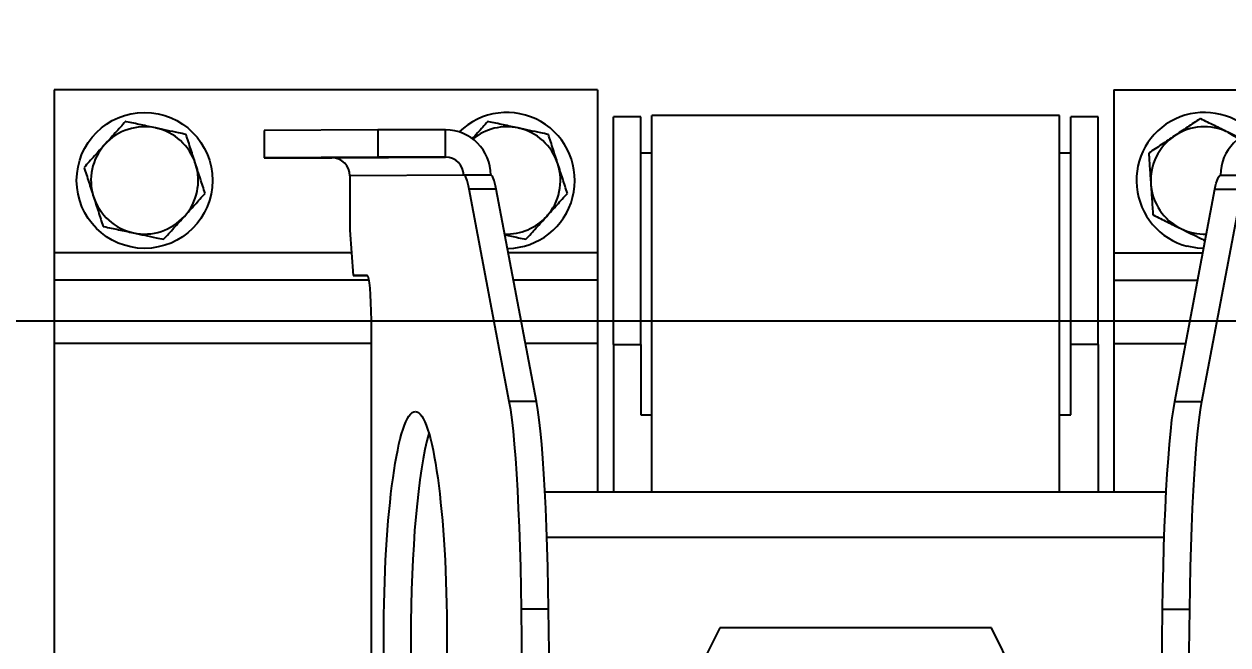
# Model space of a CAD drawing. Header units: millimetres. Extents: x -939 to 77961, y -54291 to 1503.
# Drawn here: x 33661.4 to 33927.2, y -10145.8 to -10008.8 of the extents above; entities that cross this region are included whole.
import ezdxf

# ---------------------------------------------------------------- set-up
doc = ezdxf.new("R2010")
doc.units = ezdxf.units.MM
doc.layers.add('01-Dimension', color=4, linetype='Continuous')
doc.styles.add('GreenexSolar', font='gbeitc.shx', dxfattribs={"width": 0.8, "height": 563.571429})
doc.dimstyles.new('GreenexSolar', dxfattribs={"dimtxt": 3, "dimasz": 1, "dimexe": 0.18, "dimexo": 0.0625, "dimgap": 0.09, "dimtad": 1, "dimtih": 1, "dimtoh": 1, "dimdec": 0, "dimzin": 0, "dimdsep": 46, "dimtxsty": 'GreenexSolar', "dimblk": 'ARCHTICK', "dimcen": 0.09, "dimclrd": 4, "dimclre": 4, "dimclrt": 3, "dimadec": 0, "dimazin": 0, "dimtfac": 1, "dimtdec": 4, "dimtofl": 0, "dimtmove": 0, "dimatfit": 3, "dimfxl": 1, "dimtolj": 1, "dimtzin": 0, "dimarcsym": 0})

# ---------------------------------------------------------------- blocks, each defined once
blk = doc.blocks.new('*U104')
at = {"color": 7, "linetype": 'Continuous', "lineweight": 25}
for p, q in [((-57, 121), (-177, 121)), ((-177, 121), (-177, 85)), ((-57, 121), (-57, 85)), ((57, 121), (57, 85)), ((57, 121), (177, 121)), ((-47.44, 115), (-53.44, 115)), ((-53.44, 64.81), (-53.44, 115)), ((-47.44, 64.81), (-47.44, 115)), ((45, 115.3), (-45, 115.3)), ((-45, 32.23), (-45, 115.3)), ((45, 32.23), (45, 115.3)), ((53.56, 115), (47.56, 115)), ((47.56, 64.81), (47.56, 115)), ((53.56, 64.81), (53.56, 115)), ((-105.5, 112.15), (-130.61, 112)), ((-130.61, 112), (-130.61, 106)), ((-105.5, 112.15), (-105.5, 106.15)), ((-90.54, 112.15), (-105.5, 112.15)), ((-90.54, 106.15), (-90.54, 112.15)), ((84.99, 110.26), (82.21, 111.63)), ((-45, 107), (-47.44, 107)), ((47.56, 107), (45, 107)), ((-105.5, 106.15), (-130.61, 106)), ((-130.61, 106), (-115.65, 106)), ((-115.65, 106), (-90.54, 106.15)), ((-90.54, 106.15), (-105.5, 106.15)), ((-86.55, 102.15), (-111.66, 102)), ((-111.66, 102), (-111.66, 90)), ((-80.56, 102.15), (-86.55, 102.15)), ((80.56, 102.15), (86.55, 102.15)), ((-76.46, 52.22), (-85.34, 99.08)), ((-79.35, 99.08), (-85.34, 99.08)), ((-70.47, 52.22), (-79.35, 99.08)), ((70.47, 52.22), (79.35, 99.08)), ((76.46, 52.22), (85.34, 99.08)), ((79.35, 99.08), (85.34, 99.08)), ((-111.66, 90), (-110.96, 80)), ((-177, 85), (-177, 79)), ((-57, 85), (-57, 79)), ((57, 85), (57, 79)), ((-110.96, 80), (-107.82, 80.02)), ((-107.77, 80), (-110.96, 80)), ((-107.48, 79), (-177, 79)), ((-177, 79), (-177, 65)), ((-57, 79), (-75.55, 79)), ((-57, 79), (-57, 65)), ((57, 79), (57, 65)), ((57, 79), (75.55, 79)), ((-106.99, 68.03), (-106.99, -67.97)), ((-177, 65), (-177, -65)), ((-57, 65), (-57, 32.23)), ((-53.44, 64.81), (-47.44, 64.81)), ((-53.44, 64.81), (-53.44, 32.23)), ((-47.44, 64.81), (-47.44, 49.23)), ((53.56, 64.81), (47.56, 64.81)), ((47.56, 49.23), (47.56, 64.81)), ((53.56, 64.81), (53.56, 32.23)), ((57, 65), (57, 32.23)), ((-70.47, 52.22), (-76.46, 52.22)), ((70.47, 52.22), (76.46, 52.22)), ((-47.44, 49.23), (-45, 49.23)), ((45, 49.23), (47.56, 49.23)), ((-68.59, 32.23), (68.59, 32.23)), ((-73.31, -32.46), (-73.78, 6.35)), ((-67.8, 6.35), (-73.78, 6.35)), ((-67.32, -32.46), (-67.8, 6.35)), ((67.32, -32.46), (67.8, 6.35)), ((67.8, 6.35), (73.78, 6.35)), ((73.31, -32.46), (73.78, 6.35)), ((-30, 2.23), (-40, -17.77)), ((30, 2.23), (-30, 2.23)), ((40, -17.77), (30, 2.23))]:
    blk.add_line(p, q, dxfattribs=at)
at = {"color": 8, "linetype": 'Continuous', "lineweight": 25}
for p, q in [((-111.31, 85), (-177, 85)), ((-57, 85), (-76.69, 85)), ((57, 85), (76.69, 85)), ((-106.99, 65), (-177, 65)), ((-57, 65), (-72.9, 65)), ((57, 65), (72.9, 65)), ((-68.16, 22.23), (68.16, 22.23))]:
    blk.add_line(p, q, dxfattribs=at)
at = {"color": 7, "linetype": 'Continuous', "lineweight": 25, "flags": 128}
for points in [[(82.21, 111.63), (83.55, 110.85), (84.53, 110.13)], [(-85.34, 99.08), (-85.49, 99.79), (-85.63, 100.42), (-85.78, 100.95), (-85.93, 101.38), (-86.09, 101.72), (-86.24, 101.96), (-86.39, 102.11), (-86.55, 102.15)], [(-79.35, 99.08), (-79.5, 99.79), (-79.65, 100.42), (-79.8, 100.95), (-79.95, 101.38), (-80.1, 101.72), (-80.25, 101.96), (-80.41, 102.11), (-80.56, 102.15)], [(79.35, 99.08), (79.5, 99.79), (79.65, 100.42), (79.8, 100.95), (79.95, 101.38), (80.1, 101.72), (80.25, 101.96), (80.41, 102.11), (80.56, 102.15)], [(76.88, 86), (75.5, 86.07), (73.24, 86.48)], [(-107.82, 80.02), (-107.68, 79.84), (-107.54, 79.3), (-107.4, 78.41), (-107.28, 77.22), (-107.18, 75.74), (-107.1, 74.02), (-107.04, 72.13), (-107, 70.11), (-106.99, 68.03)], [(-73.78, 6.35), (-73.86, 11.06), (-73.95, 15.66), (-74.08, 20.14), (-74.22, 24.46), (-74.4, 28.6), (-74.59, 32.53), (-74.81, 36.22), (-75.04, 39.65), (-75.29, 42.8), (-75.56, 45.65), (-75.85, 48.18), (-76.15, 50.38), (-76.46, 52.22)], [(-67.8, 6.35), (-67.87, 11.06), (-67.97, 15.66), (-68.09, 20.14), (-68.24, 24.46), (-68.41, 28.6), (-68.6, 32.53), (-68.82, 36.22), (-69.06, 39.65), (-69.31, 42.8), (-69.58, 45.65), (-69.86, 48.18), (-70.16, 50.38), (-70.47, 52.22)], [(67.8, 6.35), (67.87, 11.06), (67.97, 15.66), (68.09, 20.14), (68.24, 24.46), (68.41, 28.6), (68.6, 32.53), (68.82, 36.22), (69.06, 39.65), (69.31, 42.8), (69.58, 45.65), (69.86, 48.18), (70.16, 50.38), (70.47, 52.22)], [(73.78, 6.35), (73.86, 11.06), (73.95, 15.66), (74.08, 20.14), (74.22, 24.46), (74.4, 28.6), (74.59, 32.53), (74.81, 36.22), (75.04, 39.65), (75.29, 42.8), (75.56, 45.65), (75.85, 48.18), (76.15, 50.38), (76.46, 52.22)]]:
    blk.add_lwpolyline(points, dxfattribs=at)
at = {"color": 7, "linetype": 'Continuous', "lineweight": 25}
blk.add_circle((-157, 101), 15, dxfattribs=at)
for centre, radius, start, end in [((-77, 101), 15, 270.9526, 134.5611), ((77, 101), 15, 45.4389, 255.4897), ((-157, 101), 11.84, 77.9329, 137.9329), ((-157, 101), 11.83, 17.9329, 77.9329), ((-90.55, 102.17), 9.99, 359.9305, 89.928), ((-77, 101), 11.84, 77.9329, 129.4822), ((-77, 101), 11.83, 17.9329, 77.9329), ((77, 101), 11.83, 63.875, 123.875), ((90.55, 102.17), 9.99, 90.072, 180.0695), ((77, 101), 11.83, 123.875, 183.875), ((-157, 101), 11.84, 137.9329, 197.9329), ((-157, 101), 11.84, 317.9329, 17.9329), ((-115.65, 102), 4, 359.9305, 89.928), ((-90.54, 102.16), 4, 359.9305, 89.928), ((-77, 101), 11.84, 317.9329, 17.9329), ((77, 101), 11.83, 183.875, 243.875), ((-157, 101), 11.83, 197.9329, 257.9329), ((-157, 101), 11.84, 257.9329, 317.9329), ((-77, 101), 11.84, 267.6873, 317.9329), ((77, 101), 11.84, 243.875, 272.3127)]:
    blk.add_arc(centre, radius, start, end, dxfattribs=at)
blk.add_ellipse((-97.22, 0), major_axis=(0.01, 50), ratio=0.139513, dxfattribs=at)
blk.add_ellipse((-91.23, 0), major_axis=(0.01, 50), ratio=0.139513, start_param=0.443421, end_param=2.698198, dxfattribs=at)
for points, knots in [([(76.08, 114.63), (75.14, 114.01), (73.26, 112.75), (71.36, 111.47), (70.4, 110.83)], [0, 0, 0, 0, 0.4981128, 1, 1, 1, 1]), ([(82.21, 111.63), (81.21, 112.11), (79.21, 113.1), (77.17, 114.1), (76.13, 114.61), (76.08, 114.63)], [0, 0, 0, 0, 0.484448, 0.973031, 1, 1, 1, 1]), ([(-161.21, 114), (-161.96, 113.17), (-163.48, 111.49), (-165.01, 109.78), (-165.79, 108.93)], [0, 0, 0, 0, 0.498113, 1, 1, 1, 1]), ([(-154.53, 112.57), (-155.61, 112.81), (-157.79, 113.27), (-160.01, 113.75), (-161.15, 113.99), (-161.21, 114)], [0, 0, 0, 0, 0.484448, 0.973031, 1, 1, 1, 1]), ([(-147.84, 111.15), (-148.4, 111.26), (-150.61, 111.74), (-152.85, 112.22), (-154.53, 112.57)], [0, 0, 0, 0, 0.253067, 1, 1, 1, 1]), ([(-81.21, 114), (-81.96, 113.17), (-83.13, 111.87), (-84.31, 110.56), (-84.73, 110.1)], [0, 0, 0, 0, 0.64661, 1, 1, 1, 1]), ([(-74.53, 112.57), (-75.61, 112.81), (-77.79, 113.27), (-80.01, 113.75), (-81.15, 113.99), (-81.21, 114)], [0, 0, 0, 0, 0.484448, 0.973031, 1, 1, 1, 1]), ([(-67.84, 111.15), (-68.4, 111.26), (-70.61, 111.74), (-72.85, 112.22), (-74.53, 112.57)], [0, 0, 0, 0, 0.253067, 1, 1, 1, 1]), ([(-145.74, 104.64), (-146.09, 105.73), (-146.8, 107.91), (-147.49, 110.06), (-147.84, 111.15)], [0, 0, 0, 0, 0.497781, 1, 1, 1, 1]), ([(-65.74, 104.64), (-66.09, 105.73), (-66.8, 107.91), (-67.49, 110.06), (-67.84, 111.15)], [0, 0, 0, 0, 0.497781, 1, 1, 1, 1]), ([(70.4, 110.83), (69.46, 110.19), (67.55, 108.91), (65.67, 107.65), (64.73, 107.02)], [0, 0, 0, 0, 0.497781, 1, 1, 1, 1]), ([(-165.79, 108.93), (-166.55, 108.08), (-168.09, 106.38), (-169.6, 104.7), (-170.36, 103.86)], [0, 0, 0, 0, 0.497781, 1, 1, 1, 1]), ([(64.73, 107.02), (64.81, 105.89), (64.96, 103.64), (65.11, 101.35), (65.19, 100.2)], [0, 0, 0, 0, 0.498113, 1, 1, 1, 1]), ([(-170.36, 103.86), (-170.02, 102.78), (-169.32, 100.63), (-168.61, 98.45), (-168.26, 97.36)], [0, 0, 0, 0, 0.498113, 1, 1, 1, 1]), ([(-143.64, 98.14), (-143.98, 99.22), (-144.68, 101.37), (-145.39, 103.55), (-145.74, 104.64)], [0, 0, 0, 0, 0.498113, 1, 1, 1, 1]), ([(-63.64, 98.14), (-63.98, 99.22), (-64.68, 101.37), (-65.39, 103.55), (-65.74, 104.64)], [0, 0, 0, 0, 0.498113, 1, 1, 1, 1]), ([(65.19, 100.2), (65.27, 99.06), (65.42, 96.77), (65.58, 94.52), (65.65, 93.38)], [0, 0, 0, 0, 0.497781, 1, 1, 1, 1]), ([(-168.26, 97.36), (-167.91, 96.27), (-167.2, 94.09), (-166.51, 91.94), (-166.16, 90.85)], [0, 0, 0, 0, 0.497781, 1, 1, 1, 1]), ([(-148.21, 93.07), (-147.45, 93.92), (-145.91, 95.62), (-144.4, 97.3), (-143.64, 98.14)], [0, 0, 0, 0, 0.497781, 1, 1, 1, 1]), ([(-68.21, 93.07), (-67.45, 93.92), (-65.91, 95.62), (-64.4, 97.3), (-63.64, 98.14)], [0, 0, 0, 0, 0.497781, 1, 1, 1, 1]), ([(-152.79, 88), (-152.04, 88.83), (-150.52, 90.51), (-148.99, 92.22), (-148.21, 93.07)], [0, 0, 0, 0, 0.498113, 1, 1, 1, 1]), ([(-72.79, 88), (-72.04, 88.83), (-70.52, 90.51), (-68.99, 92.22), (-68.21, 93.07)], [0, 0, 0, 0, 0.498113, 1, 1, 1, 1]), ([(65.65, 93.38), (65.71, 93.36), (66.74, 92.85), (68.78, 91.85), (70.78, 90.87), (71.79, 90.37)], [0, 0, 0, 0, 0.026969, 0.511714, 1, 1, 1, 1]), ([(-166.16, 90.85), (-166.1, 90.84), (-164.97, 90.6), (-162.75, 90.13), (-160.57, 89.66), (-159.47, 89.43)], [0, 0, 0, 0, 0.0269691, 0.5117136, 1, 1, 1, 1]), ([(-159.47, 89.43), (-157.8, 89.07), (-155.56, 88.59), (-153.35, 88.12), (-152.79, 88)], [0, 0, 0, 0, 0.746933, 1, 1, 1, 1]), ([(-77.44, 88.99), (-76.45, 88.78), (-74.89, 88.45), (-73.35, 88.12), (-72.79, 88)], [0, 0, 0, 0, 0.636825, 1, 1, 1, 1]), ([(71.79, 90.37), (73.33, 89.62), (75.14, 88.73), (76.93, 87.85), (77.2, 87.72)], [0, 0, 0, 0, 0.847409, 1, 1, 1, 1])]:
    blk.add_open_spline(points, degree=3, knots=knots, dxfattribs=at)
blk = doc.blocks.new('_ArchTick')
at = {"color": 0, "linetype": 'ByBlock', "const_width": 0.15}
blk.add_lwpolyline([(-0.5, -0.5), (0.5, 0.5)], dxfattribs=at)
blk = doc.blocks.new('*D175')
at = {"layer": '01-Dimension', "color": 4, "lineweight": -2, "transparency": 16777216}
for p, q in [((21237, -10132.54), (21237, -8231.9)), ((33937, -10132.54), (33937, -8231.9)), ((21237, -8265.71), (33937, -8265.71))]:
    blk.add_line(p, q, dxfattribs=at)
at = {"layer": 'Defpoints', "color": 0, "transparency": 16777216}
for p in [(33937, -8265.71), (21237, -10144.29), (33937, -10144.29)]:
    blk.add_point(p, dxfattribs=at)
at = {"layer": '01-Dimension', "color": 4, "lineweight": -2, "transparency": 16777216, "xscale": 187.8571428571429, "yscale": 187.8571428571429, "zscale": 187.8571428571429, "rotation": 180}
blk.add_blockref('_ArchTick', (21237, -8265.71), dxfattribs=at)
at = {"layer": '01-Dimension', "color": 4, "lineweight": -2, "transparency": 16777216, "xscale": 187.8571428571429, "yscale": 187.8571428571429, "zscale": 187.8571428571429}
blk.add_blockref('_ArchTick', (33937, -8265.71), dxfattribs=at)
at = {"layer": '01-Dimension', "color": 3, "transparency": 16777216, "insert": (27587, -7967.02), "char_height": 563.571, "attachment_point": 5, "style": 'GreenexSolar'}
blk.add_mtext('\\A1;12700', dxfattribs=at)
blk = doc.blocks.new('*D176')
at = {"layer": '01-Dimension', "color": 4, "lineweight": -2, "transparency": 16777216}
for p, q in [((33983, -10132.54), (33983, -8231.9)), ((46683, -10132.54), (46683, -8231.9)), ((33983, -8265.71), (46683, -8265.71))]:
    blk.add_line(p, q, dxfattribs=at)
at = {"layer": 'Defpoints', "color": 0, "transparency": 16777216}
for p in [(46683, -8265.71), (33983, -10144.29), (46683, -10144.29)]:
    blk.add_point(p, dxfattribs=at)
at = {"layer": '01-Dimension', "color": 4, "lineweight": -2, "transparency": 16777216, "xscale": 187.8571428571429, "yscale": 187.8571428571429, "zscale": 187.8571428571429, "rotation": 180}
blk.add_blockref('_ArchTick', (33983, -8265.71), dxfattribs=at)
at = {"layer": '01-Dimension', "color": 4, "lineweight": -2, "transparency": 16777216, "xscale": 187.8571428571429, "yscale": 187.8571428571429, "zscale": 187.8571428571429}
blk.add_blockref('_ArchTick', (46683, -8265.71), dxfattribs=at)
at = {"layer": '01-Dimension', "color": 3, "transparency": 16777216, "insert": (40333, -7967.02), "char_height": 563.571, "attachment_point": 5, "style": 'GreenexSolar'}
blk.add_mtext('\\A1;12700', dxfattribs=at)
blk = doc.blocks.new('*D179')
at = {"layer": '01-Dimension', "color": 4, "lineweight": -2, "transparency": 16777216}
for p, q in [((3945, -10132.54), (3945, -6353.33)), ((63825, -10132.54), (63825, -6353.33)), ((3945, -6387.14), (63825, -6387.14))]:
    blk.add_line(p, q, dxfattribs=at)
at = {"layer": 'Defpoints', "color": 0, "transparency": 16777216}
for p in [(63825, -6387.14), (3945, -10144.29), (63825, -10144.29)]:
    blk.add_point(p, dxfattribs=at)
at = {"layer": '01-Dimension', "color": 4, "lineweight": -2, "transparency": 16777216, "xscale": 187.8571428571429, "yscale": 187.8571428571429, "zscale": 187.8571428571429, "rotation": 180}
blk.add_blockref('_ArchTick', (3945, -6387.14), dxfattribs=at)
at = {"layer": '01-Dimension', "color": 4, "lineweight": -2, "transparency": 16777216, "xscale": 187.8571428571429, "yscale": 187.8571428571429, "zscale": 187.8571428571429}
blk.add_blockref('_ArchTick', (63825, -6387.14), dxfattribs=at)
at = {"layer": '01-Dimension', "color": 3, "transparency": 16777216, "insert": (33885, -6088.45), "char_height": 563.571, "attachment_point": 5, "style": 'GreenexSolar'}
blk.add_mtext('\\A1;59880', dxfattribs=at)

msp = doc.modelspace()

# ---------------------------------------------------------------- linework, layer by layer
msp.add_lwpolyline([(21237, -10214.29), (21237, -10074.29), (33937, -10074.29), (33937, -10214.29)], close=True)

# ---------------------------------------------------------------- block references
msp.add_blockref('*U104', (33845, -10144.29))

# ---------------------------------------------------------------- dimensions: what is measured, and where the dimension line sits
at = {"layer": '01-Dimension'}
for base, p1, p2, picture, middle in [((63825, -6387.14), (3945, -10144.29), (63825, -10144.29), '*D179', (33885, -6088.45)), ((33937, -8265.71), (21237, -10144.29), (33937, -10144.29), '*D175', (27587, -7967.02)), ((46683, -8265.71), (33983, -10144.29), (46683, -10144.29), '*D176', (40333, -7967.02))]:
    dim = msp.add_linear_dim(base=base, p1=p1, p2=p2, dimstyle='GreenexSolar', override={"dimscale": 187.857143}, dxfattribs=at)
    dim.commit()
    dim.dimension.update_dxf_attribs({"geometry": picture, "text_midpoint": middle})

doc.saveas('drawing.dxf')
